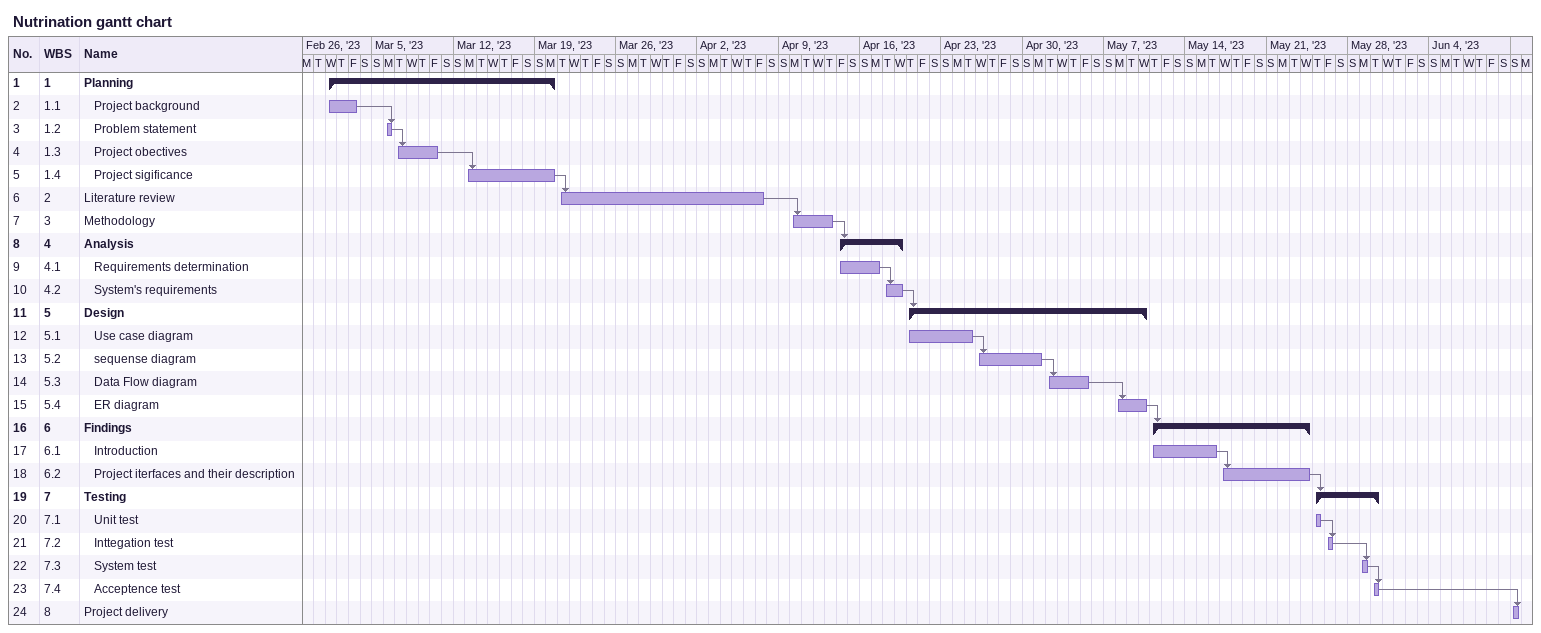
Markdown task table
Nutrination gantt chart

| ID | WBS | Task | Start | Finish | Predecessors |
|---|---|---|---|---|---|
| 1 | 1 | **Planning** | 2023-03-01 | 2023-03-20 |  |
| 2 | 1.1 | Project background | 2023-03-01 | 2023-03-03 |  |
| 3 | 1.2 | Problem statement | 2023-03-06 | 2023-03-06 | 2 |
| 4 | 1.3 | Project obectives | 2023-03-07 | 2023-03-10 | 3 |
| 5 | 1.4 | Project sigificance | 2023-03-13 | 2023-03-20 | 4 |
| 6 | 2 | Literature review | 2023-03-21 | 2023-04-07 | 5 |
| 7 | 3 | Methodology | 2023-04-10 | 2023-04-13 | 6 |
| 8 | 4 | **Analysis** | 2023-04-14 | 2023-04-19 | 7 |
| 9 | 4.1 | Requirements determination | 2023-04-14 | 2023-04-17 |  |
| 10 | 4.2 | System's requirements | 2023-04-18 | 2023-04-19 | 9 |
| 11 | 5 | **Design** | 2023-04-20 | 2023-05-10 | 10 |
| 12 | 5.1 | Use case diagram | 2023-04-20 | 2023-04-25 |  |
| 13 | 5.2 | sequense diagram | 2023-04-26 | 2023-05-01 | 12 |
| 14 | 5.3 | Data Flow diagram | 2023-05-02 | 2023-05-05 | 13 |
| 15 | 5.4 | ER diagram | 2023-05-08 | 2023-05-10 | 14 |
| 16 | 6 | **Findings** | 2023-05-11 | 2023-05-24 | 15 |
| 17 | 6.1 | Introduction | 2023-05-11 | 2023-05-16 |  |
| 18 | 6.2 | Project iterfaces and their description | 2023-05-17 | 2023-05-24 | 17 |
| 19 | 7 | **Testing** | 2023-05-25 | 2023-05-30 | 18 |
| 20 | 7.1 | Unit test | 2023-05-25 | 2023-05-25 |  |
| 21 | 7.2 | Inttegation test | 2023-05-26 | 2023-05-26 | 20 |
| 22 | 7.3 | System test | 2023-05-29 | 2023-05-29 | 21 |
| 23 | 7.4 | Acceptence test | 2023-05-30 | 2023-05-30 | 22 |
| 24 | 8 | Project delivery | 2023-06-11 | 2023-06-11 | 23 |
